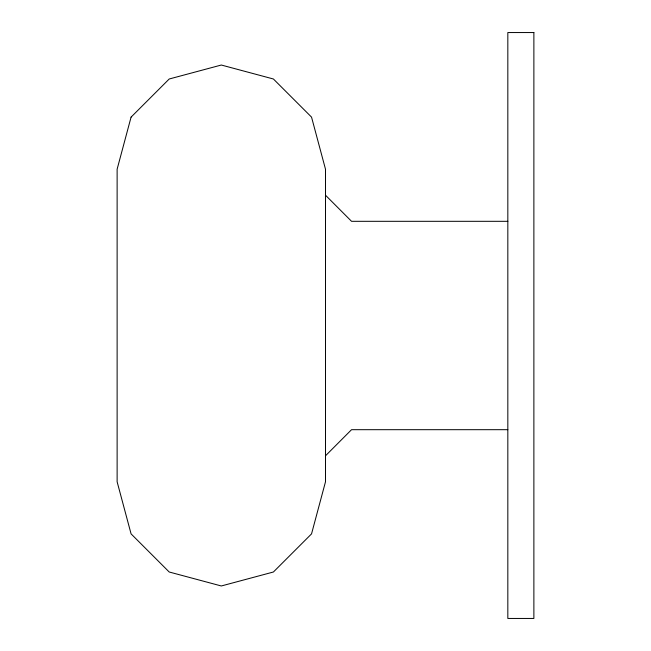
<?xml version="1.0" encoding="UTF-8"?>
<svg xmlns="http://www.w3.org/2000/svg" width="651" height="651" viewBox="0 0 651 651"><rect width="100%" height="100%" fill="white"/><g stroke="black" fill="none" stroke-linecap="round" stroke-linejoin="round"><path stroke-width="0.98" d="M325.5 455.79L351.548 429.684L507.829 429.684M507.829 221.316L351.548 221.316L325.5 195.21M131.079 117.123L117.123 169.219L117.123 481.781L131.079 533.877L169.219 572.009L221.316 585.973L273.404 572.009L311.544 533.877L325.5 481.781L325.5 169.219L311.544 117.123L273.404 78.991L221.316 65.027L169.219 78.991L131.079 117.123M533.877 32.55L507.829 32.55L507.829 618.45L533.877 618.45L533.877 32.55"/></g></svg>
